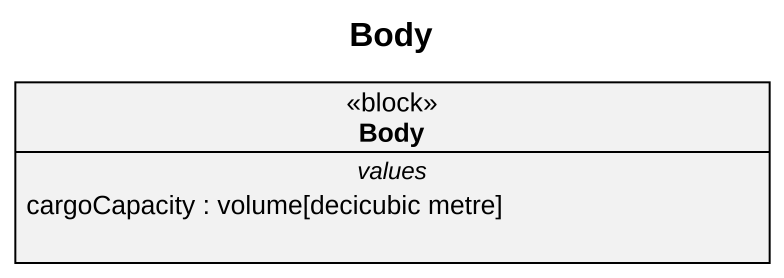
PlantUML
@startuml
title Body
hide circle
hide empty members
class Body <<block>> {
  -- values --
  cargoCapacity : volume[decicubic metre]
}
@enduml
